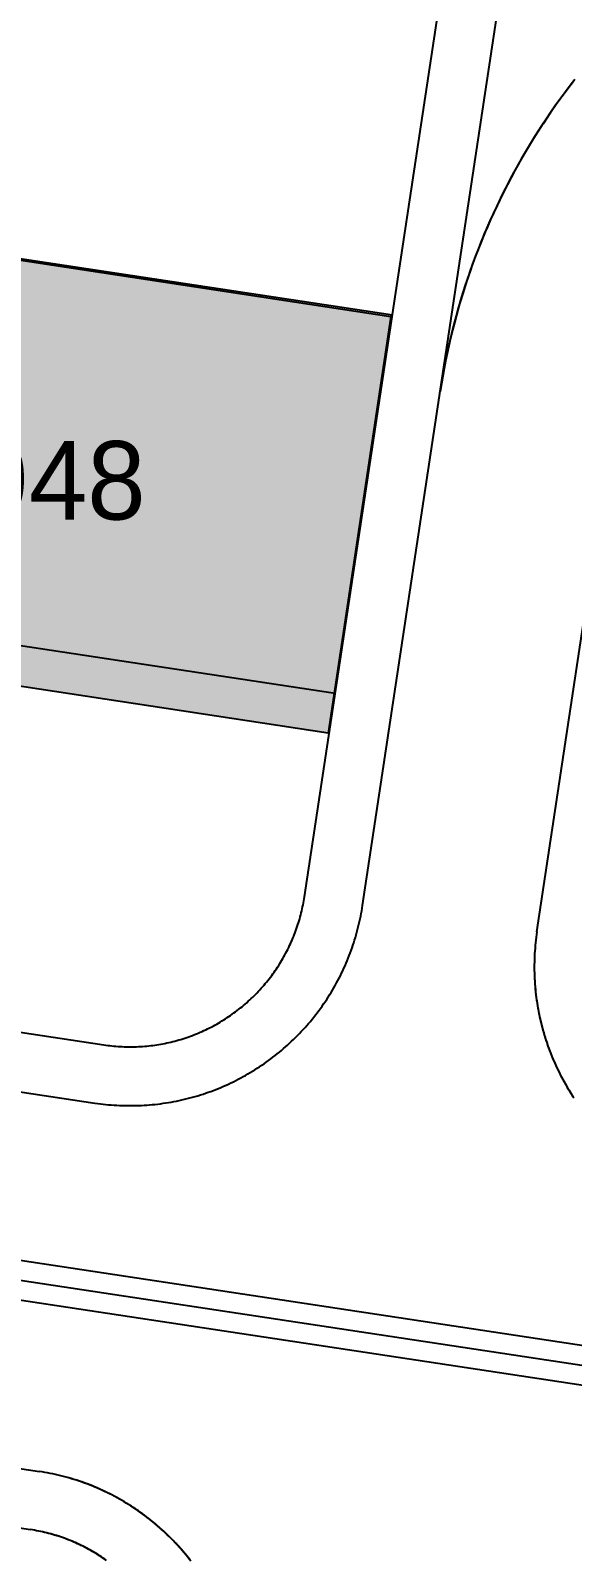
# Model space of a CAD drawing. Header units: metres. Extents: x 680594 to 684853, y 828874 to 830078.
# Drawn here: x 682113.2 to 682140.8, y 829680.5 to 829758.5 of the extents above; entities that cross this region are included whole.
import ezdxf
from ezdxf.enums import TextEntityAlignment as Align

# ---------------------------------------------------------------- set-up
doc = ezdxf.new("R2010")
doc.units = ezdxf.units.M
for name, color, linetype in [('PLOT_LINES', 7, 'Continuous'), ('PLOT_NUMBERS', 7, 'Continuous'), ('SELECTED_PLOTS', 3, 'Continuous')]:
    doc.layers.add(name, color=color, linetype=linetype)

msp = doc.modelspace()

# ---------------------------------------------------------------- hatches: boundary and pattern name
at = {"layer": 'SELECTED_PLOTS'}
h = msp.add_hatch(color=3, dxfattribs=at)
h.dxf.hatch_style = 1
h.paths.add_polyline_path([(682095.503, 829727.654), (682095.791, 829729.547), (682098, 829729.2), (682098.023, 829729.347), (682098.18, 829729.323), (682101.046, 829748.543), (682131.576, 829743.904), (682128.376, 829722.666)])

# ---------------------------------------------------------------- linework, layer by layer
at = {"layer": 'PLOT_LINES'}
for points in [[(682130.135, 829713.876), (682143.814, 829804.348)], [(682130.135, 829713.876), (682143.814, 829804.348)], [(682130.135, 829713.876), (682143.814, 829804.348)], [(682130.135, 829713.876), (682143.814, 829804.348)], [(682127.169, 829714.324), (682140.399, 829801.83)], [(682127.169, 829714.324), (682140.399, 829801.83)], [(682127.169, 829714.324), (682140.399, 829801.83)], [(682127.169, 829714.324), (682140.399, 829801.83)], [(681691.309, 829758.479), (682277.802, 829669.805)], [(681691.309, 829758.479), (682277.802, 829669.805)], [(681691.309, 829758.479), (682277.802, 829669.805)], [(681691.309, 829758.479), (682277.802, 829669.805)], [(682140.977, 829755.998), (682140.733, 829755.683), (682140.492, 829755.365), (682140.255, 829755.045), (682140.022, 829754.721), (682139.793, 829754.395), (682139.567, 829754.067), (682139.346, 829753.736), (682139.128, 829753.402), (682138.914, 829753.065), (682138.704, 829752.726), (682138.498, 829752.385), (682138.296, 829752.042), (682138.099, 829751.696), (682137.905, 829751.347), (682137.715, 829750.997), (682137.53, 829750.644), (682137.348, 829750.289), (682137.171, 829749.932), (682136.998, 829749.573), (682136.829, 829749.212), (682136.665, 829748.849), (682136.505, 829748.484), (682136.349, 829748.117), (682136.197, 829747.749), (682136.05, 829747.378), (682135.907, 829747.006), (682135.768, 829746.633), (682135.634, 829746.257), (682135.504, 829745.88), (682135.379, 829745.502), (682135.258, 829745.122), (682135.141, 829744.741), (682135.029, 829744.359), (682134.922, 829743.975), (682134.819, 829743.59), (682134.72, 829743.204), (682134.626, 829742.816), (682134.537, 829742.428), (682134.452, 829742.039), (682134.372, 829741.648), (682134.296, 829741.257), (682134.225, 829740.865), (682134.158, 829740.472), (682134.097, 829740.078)], [(682140.977, 829755.998), (682140.733, 829755.683), (682140.492, 829755.365), (682140.255, 829755.045), (682140.022, 829754.721), (682139.793, 829754.395), (682139.567, 829754.067), (682139.346, 829753.736), (682139.128, 829753.402), (682138.914, 829753.065), (682138.704, 829752.726), (682138.498, 829752.385), (682138.296, 829752.042), (682138.099, 829751.696), (682137.905, 829751.347), (682137.715, 829750.997), (682137.53, 829750.644), (682137.348, 829750.289), (682137.171, 829749.932), (682136.998, 829749.573), (682136.829, 829749.212), (682136.665, 829748.849), (682136.505, 829748.484), (682136.349, 829748.117), (682136.197, 829747.749), (682136.05, 829747.378), (682135.907, 829747.006), (682135.768, 829746.633), (682135.634, 829746.257), (682135.504, 829745.88), (682135.379, 829745.502), (682135.258, 829745.122), (682135.141, 829744.741), (682135.029, 829744.359), (682134.922, 829743.975), (682134.819, 829743.59), (682134.72, 829743.204), (682134.626, 829742.816), (682134.537, 829742.428), (682134.452, 829742.039), (682134.372, 829741.648), (682134.296, 829741.257), (682134.225, 829740.865), (682134.158, 829740.472), (682134.097, 829740.078)], [(682140.897, 829755.895), (682140.656, 829755.582), (682140.418, 829755.266), (682140.184, 829754.947), (682139.954, 829754.625), (682139.727, 829754.301), (682139.504, 829753.974), (682139.285, 829753.644), (682139.07, 829753.312), (682138.859, 829752.978), (682138.652, 829752.641), (682138.449, 829752.301), (682138.249, 829751.96), (682138.054, 829751.616), (682137.862, 829751.269), (682137.675, 829750.921), (682137.492, 829750.57), (682137.313, 829750.218), (682137.138, 829749.863), (682136.967, 829749.506), (682136.8, 829749.147), (682136.637, 829748.787), (682136.479, 829748.424), (682136.325, 829748.06), (682136.175, 829747.694), (682136.029, 829747.326), (682135.888, 829746.957), (682135.751, 829746.585), (682135.618, 829746.213), (682135.49, 829745.838), (682135.366, 829745.463), (682135.246, 829745.086), (682135.131, 829744.707), (682135.02, 829744.327), (682134.914, 829743.946), (682134.812, 829743.564), (682134.715, 829743.181), (682134.622, 829742.796), (682134.533, 829742.411), (682134.449, 829742.024), (682134.369, 829741.637), (682134.294, 829741.248), (682134.224, 829740.859), (682134.158, 829740.469), (682134.097, 829740.078)], [(682140.897, 829755.895), (682140.656, 829755.582), (682140.418, 829755.266), (682140.184, 829754.947), (682139.954, 829754.625), (682139.727, 829754.301), (682139.504, 829753.974), (682139.285, 829753.644), (682139.07, 829753.312), (682138.859, 829752.978), (682138.652, 829752.641), (682138.449, 829752.301), (682138.249, 829751.96), (682138.054, 829751.616), (682137.862, 829751.269), (682137.675, 829750.921), (682137.492, 829750.57), (682137.313, 829750.218), (682137.138, 829749.863), (682136.967, 829749.506), (682136.8, 829749.147), (682136.637, 829748.787), (682136.479, 829748.424), (682136.325, 829748.06), (682136.175, 829747.694), (682136.029, 829747.326), (682135.888, 829746.957), (682135.751, 829746.585), (682135.618, 829746.213), (682135.49, 829745.838), (682135.366, 829745.463), (682135.246, 829745.086), (682135.131, 829744.707), (682135.02, 829744.327), (682134.914, 829743.946), (682134.812, 829743.564), (682134.715, 829743.181), (682134.622, 829742.796), (682134.533, 829742.411), (682134.449, 829742.024), (682134.369, 829741.637), (682134.294, 829741.248), (682134.224, 829740.859), (682134.158, 829740.469), (682134.097, 829740.078)], [(682070.35, 829753.256), (682131.654, 829743.987)], [(682070.35, 829753.256), (682131.654, 829743.987)], [(682070.35, 829753.256), (682131.654, 829743.987)], [(682070.35, 829753.256), (682131.654, 829743.987)], [(682139.034, 829712.53), (682142.995, 829738.733)], [(682139.034, 829712.53), (682142.995, 829738.733)], [(682139.034, 829712.53), (682142.995, 829738.733)], [(682139.034, 829712.53), (682142.995, 829738.733)], [(682067.435, 829733.975), (682128.738, 829724.706)], [(682067.435, 829733.975), (682128.738, 829724.706)], [(682067.435, 829733.975), (682128.738, 829724.706)], [(682067.435, 829733.975), (682128.738, 829724.706)], [(682116.476, 829703.805), (682116.614, 829703.785), (682116.752, 829703.766), (682116.891, 829703.749), (682117.03, 829703.734), (682117.169, 829703.72), (682117.308, 829703.708), (682117.447, 829703.698), (682117.587, 829703.689), (682117.726, 829703.682), (682117.865, 829703.677), (682118.005, 829703.673), (682118.145, 829703.67), (682118.284, 829703.67), (682118.424, 829703.671), (682118.564, 829703.673), (682118.703, 829703.678), (682118.843, 829703.683), (682118.982, 829703.691), (682119.121, 829703.7), (682119.261, 829703.711), (682119.4, 829703.723), (682119.539, 829703.737), (682119.677, 829703.753), (682119.816, 829703.77), (682119.954, 829703.789), (682120.092, 829703.809), (682120.23, 829703.831), (682120.368, 829703.855), (682120.505, 829703.88), (682120.642, 829703.907), (682120.779, 829703.935), (682120.915, 829703.965), (682121.051, 829703.997), (682121.187, 829704.03), (682121.322, 829704.064), (682121.457, 829704.101), (682121.591, 829704.139), (682121.725, 829704.178), (682121.859, 829704.219), (682121.992, 829704.262), (682122.124, 829704.306), (682122.256, 829704.351), (682122.388, 829704.398), (682122.519, 829704.447), (682122.649, 829704.497), (682122.779, 829704.549), (682122.908, 829704.602), (682123.036, 829704.657), (682123.164, 829704.713), (682123.291, 829704.771), (682123.418, 829704.83), (682123.543, 829704.891), (682123.668, 829704.953), (682123.793, 829705.016), (682123.916, 829705.081), (682124.039, 829705.148), (682124.161, 829705.215), (682124.282, 829705.285), (682124.403, 829705.355), (682124.522, 829705.427), (682124.641, 829705.501), (682124.759, 829705.576), (682124.876, 829705.652), (682124.992, 829705.729), (682125.107, 829705.808), (682125.222, 829705.888), (682125.335, 829705.97), (682125.447, 829706.053), (682125.559, 829706.137), (682125.669, 829706.223), (682125.779, 829706.309), (682125.887, 829706.397), (682125.994, 829706.487), (682126.101, 829706.577), (682126.206, 829706.669), (682126.31, 829706.762), (682126.413, 829706.856), (682126.515, 829706.951), (682126.616, 829707.048), (682126.716, 829707.145), (682126.815, 829707.244), (682126.912, 829707.344), (682127.008, 829707.445), (682127.103, 829707.548), (682127.197, 829707.651), (682127.29, 829707.755), (682127.381, 829707.861), (682127.472, 829707.967), (682127.561, 829708.075), (682127.648, 829708.184), (682127.735, 829708.293), (682127.82, 829708.404), (682127.904, 829708.515), (682127.987, 829708.628), (682128.068, 829708.742), (682128.148, 829708.856), (682128.226, 829708.971), (682128.304, 829709.088), (682128.38, 829709.205), (682128.454, 829709.323), (682128.527, 829709.442), (682128.599, 829709.562), (682128.669, 829709.682), (682128.738, 829709.804), (682128.806, 829709.926), (682128.872, 829710.049), (682128.937, 829710.173), (682129, 829710.297), (682129.062, 829710.422), (682129.122, 829710.548), (682129.181, 829710.675), (682129.238, 829710.802), (682129.294, 829710.93), (682129.349, 829711.059), (682129.401, 829711.188), (682129.453, 829711.318), (682129.503, 829711.448), (682129.551, 829711.579), (682129.598, 829711.711), (682129.643, 829711.843), (682129.687, 829711.975), (682129.729, 829712.108), (682129.77, 829712.242), (682129.809, 829712.376), (682129.846, 829712.51), (682129.882, 829712.645), (682129.917, 829712.781), (682129.95, 829712.916), (682129.981, 829713.053), (682130.011, 829713.189), (682130.039, 829713.326), (682130.065, 829713.463), (682130.09, 829713.6), (682130.113, 829713.738), (682130.135, 829713.876)], [(682116.476, 829703.805), (682116.614, 829703.785), (682116.752, 829703.766), (682116.891, 829703.749), (682117.03, 829703.734), (682117.169, 829703.72), (682117.308, 829703.708), (682117.447, 829703.698), (682117.587, 829703.689), (682117.726, 829703.682), (682117.865, 829703.677), (682118.005, 829703.673), (682118.145, 829703.67), (682118.284, 829703.67), (682118.424, 829703.671), (682118.564, 829703.673), (682118.703, 829703.678), (682118.843, 829703.683), (682118.982, 829703.691), (682119.121, 829703.7), (682119.261, 829703.711), (682119.4, 829703.723), (682119.539, 829703.737), (682119.677, 829703.753), (682119.816, 829703.77), (682119.954, 829703.789), (682120.092, 829703.809), (682120.23, 829703.831), (682120.368, 829703.855), (682120.505, 829703.88), (682120.642, 829703.907), (682120.779, 829703.935), (682120.915, 829703.965), (682121.051, 829703.997), (682121.187, 829704.03), (682121.322, 829704.064), (682121.457, 829704.101), (682121.591, 829704.139), (682121.725, 829704.178), (682121.859, 829704.219), (682121.992, 829704.262), (682122.124, 829704.306), (682122.256, 829704.351), (682122.388, 829704.398), (682122.519, 829704.447), (682122.649, 829704.497), (682122.779, 829704.549), (682122.908, 829704.602), (682123.036, 829704.657), (682123.164, 829704.713), (682123.291, 829704.771), (682123.418, 829704.83), (682123.543, 829704.891), (682123.668, 829704.953), (682123.793, 829705.016), (682123.916, 829705.081), (682124.039, 829705.148), (682124.161, 829705.215), (682124.282, 829705.285), (682124.403, 829705.355), (682124.522, 829705.427), (682124.641, 829705.501), (682124.759, 829705.576), (682124.876, 829705.652), (682124.992, 829705.729), (682125.107, 829705.808), (682125.222, 829705.888), (682125.335, 829705.97), (682125.447, 829706.053), (682125.559, 829706.137), (682125.669, 829706.223), (682125.779, 829706.309), (682125.887, 829706.397), (682125.994, 829706.487), (682126.101, 829706.577), (682126.206, 829706.669), (682126.31, 829706.762), (682126.413, 829706.856), (682126.515, 829706.951), (682126.616, 829707.048), (682126.716, 829707.145), (682126.815, 829707.244), (682126.912, 829707.344), (682127.008, 829707.445), (682127.103, 829707.548), (682127.197, 829707.651), (682127.29, 829707.755), (682127.381, 829707.861), (682127.472, 829707.967), (682127.561, 829708.075), (682127.648, 829708.184), (682127.735, 829708.293), (682127.82, 829708.404), (682127.904, 829708.515), (682127.987, 829708.628), (682128.068, 829708.742), (682128.148, 829708.856), (682128.226, 829708.971), (682128.304, 829709.088), (682128.38, 829709.205), (682128.454, 829709.323), (682128.527, 829709.442), (682128.599, 829709.562), (682128.669, 829709.682), (682128.738, 829709.804), (682128.806, 829709.926), (682128.872, 829710.049), (682128.937, 829710.173), (682129, 829710.297), (682129.062, 829710.422), (682129.122, 829710.548), (682129.181, 829710.675), (682129.238, 829710.802), (682129.294, 829710.93), (682129.349, 829711.059), (682129.401, 829711.188), (682129.453, 829711.318), (682129.503, 829711.448), (682129.551, 829711.579), (682129.598, 829711.711), (682129.643, 829711.843), (682129.687, 829711.975), (682129.729, 829712.108), (682129.77, 829712.242), (682129.809, 829712.376), (682129.846, 829712.51), (682129.882, 829712.645), (682129.917, 829712.781), (682129.95, 829712.916), (682129.981, 829713.053), (682130.011, 829713.189), (682130.039, 829713.326), (682130.065, 829713.463), (682130.09, 829713.6), (682130.113, 829713.738), (682130.135, 829713.876)], [(682116.476, 829703.805), (682116.614, 829703.785), (682116.752, 829703.766), (682116.891, 829703.749), (682117.03, 829703.734), (682117.169, 829703.72), (682117.308, 829703.708), (682117.447, 829703.698), (682117.587, 829703.689), (682117.726, 829703.682), (682117.865, 829703.677), (682118.005, 829703.673), (682118.145, 829703.67), (682118.284, 829703.67), (682118.424, 829703.671), (682118.564, 829703.673), (682118.703, 829703.678), (682118.843, 829703.683), (682118.982, 829703.691), (682119.121, 829703.7), (682119.261, 829703.711), (682119.4, 829703.723), (682119.539, 829703.737), (682119.677, 829703.753), (682119.816, 829703.77), (682119.954, 829703.789), (682120.092, 829703.809), (682120.23, 829703.831), (682120.368, 829703.855), (682120.505, 829703.88), (682120.642, 829703.907), (682120.779, 829703.935), (682120.915, 829703.965), (682121.051, 829703.997), (682121.187, 829704.03), (682121.322, 829704.064), (682121.457, 829704.101), (682121.591, 829704.139), (682121.725, 829704.178), (682121.859, 829704.219), (682121.992, 829704.262), (682122.124, 829704.306), (682122.256, 829704.351), (682122.388, 829704.398), (682122.519, 829704.447), (682122.649, 829704.497), (682122.779, 829704.549), (682122.908, 829704.602), (682123.036, 829704.657), (682123.164, 829704.713), (682123.291, 829704.771), (682123.418, 829704.83), (682123.543, 829704.891), (682123.668, 829704.953), (682123.793, 829705.016), (682123.916, 829705.081), (682124.039, 829705.148), (682124.161, 829705.215), (682124.282, 829705.285), (682124.403, 829705.355), (682124.522, 829705.427), (682124.641, 829705.501), (682124.759, 829705.576), (682124.876, 829705.652), (682124.992, 829705.729), (682125.107, 829705.808), (682125.222, 829705.888), (682125.335, 829705.97), (682125.447, 829706.053), (682125.559, 829706.137), (682125.669, 829706.223), (682125.779, 829706.309), (682125.887, 829706.397), (682125.994, 829706.487), (682126.101, 829706.577), (682126.206, 829706.669), (682126.31, 829706.762), (682126.413, 829706.856), (682126.515, 829706.951), (682126.616, 829707.048), (682126.716, 829707.145), (682126.815, 829707.244), (682126.912, 829707.344), (682127.008, 829707.445), (682127.103, 829707.548), (682127.197, 829707.651), (682127.29, 829707.755), (682127.381, 829707.861), (682127.472, 829707.967), (682127.561, 829708.075), (682127.648, 829708.184), (682127.735, 829708.293), (682127.82, 829708.404), (682127.904, 829708.515), (682127.987, 829708.628), (682128.068, 829708.742), (682128.148, 829708.856), (682128.226, 829708.971), (682128.304, 829709.088), (682128.38, 829709.205), (682128.454, 829709.323), (682128.527, 829709.442), (682128.599, 829709.562), (682128.669, 829709.682), (682128.738, 829709.804), (682128.806, 829709.926), (682128.872, 829710.049), (682128.937, 829710.173), (682129, 829710.297), (682129.062, 829710.422), (682129.122, 829710.548), (682129.181, 829710.675), (682129.238, 829710.802), (682129.294, 829710.93), (682129.349, 829711.059), (682129.401, 829711.188), (682129.453, 829711.318), (682129.503, 829711.448), (682129.551, 829711.579), (682129.598, 829711.711), (682129.643, 829711.843), (682129.687, 829711.975), (682129.729, 829712.108), (682129.77, 829712.242), (682129.809, 829712.376), (682129.846, 829712.51), (682129.882, 829712.645), (682129.917, 829712.781), (682129.95, 829712.916), (682129.981, 829713.053), (682130.011, 829713.189), (682130.039, 829713.326), (682130.065, 829713.463), (682130.09, 829713.6), (682130.113, 829713.738), (682130.135, 829713.876)], [(682116.476, 829703.805), (682116.614, 829703.785), (682116.752, 829703.766), (682116.891, 829703.749), (682117.03, 829703.734), (682117.169, 829703.72), (682117.308, 829703.708), (682117.447, 829703.698), (682117.587, 829703.689), (682117.726, 829703.682), (682117.865, 829703.677), (682118.005, 829703.673), (682118.145, 829703.67), (682118.284, 829703.67), (682118.424, 829703.671), (682118.564, 829703.673), (682118.703, 829703.678), (682118.843, 829703.683), (682118.982, 829703.691), (682119.121, 829703.7), (682119.261, 829703.711), (682119.4, 829703.723), (682119.539, 829703.737), (682119.677, 829703.753), (682119.816, 829703.77), (682119.954, 829703.789), (682120.092, 829703.809), (682120.23, 829703.831), (682120.368, 829703.855), (682120.505, 829703.88), (682120.642, 829703.907), (682120.779, 829703.935), (682120.915, 829703.965), (682121.051, 829703.997), (682121.187, 829704.03), (682121.322, 829704.064), (682121.457, 829704.101), (682121.591, 829704.139), (682121.725, 829704.178), (682121.859, 829704.219), (682121.992, 829704.262), (682122.124, 829704.306), (682122.256, 829704.351), (682122.388, 829704.398), (682122.519, 829704.447), (682122.649, 829704.497), (682122.779, 829704.549), (682122.908, 829704.602), (682123.036, 829704.657), (682123.164, 829704.713), (682123.291, 829704.771), (682123.418, 829704.83), (682123.543, 829704.891), (682123.668, 829704.953), (682123.793, 829705.016), (682123.916, 829705.081), (682124.039, 829705.148), (682124.161, 829705.215), (682124.282, 829705.285), (682124.403, 829705.355), (682124.522, 829705.427), (682124.641, 829705.501), (682124.759, 829705.576), (682124.876, 829705.652), (682124.992, 829705.729), (682125.107, 829705.808), (682125.222, 829705.888), (682125.335, 829705.97), (682125.447, 829706.053), (682125.559, 829706.137), (682125.669, 829706.223), (682125.779, 829706.309), (682125.887, 829706.397), (682125.994, 829706.487), (682126.101, 829706.577), (682126.206, 829706.669), (682126.31, 829706.762), (682126.413, 829706.856), (682126.515, 829706.951), (682126.616, 829707.048), (682126.716, 829707.145), (682126.815, 829707.244), (682126.912, 829707.344), (682127.008, 829707.445), (682127.103, 829707.548), (682127.197, 829707.651), (682127.29, 829707.755), (682127.381, 829707.861), (682127.472, 829707.967), (682127.561, 829708.075), (682127.648, 829708.184), (682127.735, 829708.293), (682127.82, 829708.404), (682127.904, 829708.515), (682127.987, 829708.628), (682128.068, 829708.742), (682128.148, 829708.856), (682128.226, 829708.971), (682128.304, 829709.088), (682128.38, 829709.205), (682128.454, 829709.323), (682128.527, 829709.442), (682128.599, 829709.562), (682128.669, 829709.682), (682128.738, 829709.804), (682128.806, 829709.926), (682128.872, 829710.049), (682128.937, 829710.173), (682129, 829710.297), (682129.062, 829710.422), (682129.122, 829710.548), (682129.181, 829710.675), (682129.238, 829710.802), (682129.294, 829710.93), (682129.349, 829711.059), (682129.401, 829711.188), (682129.453, 829711.318), (682129.503, 829711.448), (682129.551, 829711.579), (682129.598, 829711.711), (682129.643, 829711.843), (682129.687, 829711.975), (682129.729, 829712.108), (682129.77, 829712.242), (682129.809, 829712.376), (682129.846, 829712.51), (682129.882, 829712.645), (682129.917, 829712.781), (682129.95, 829712.916), (682129.981, 829713.053), (682130.011, 829713.189), (682130.039, 829713.326), (682130.065, 829713.463), (682130.09, 829713.6), (682130.113, 829713.738), (682130.135, 829713.876)], [(682116.924, 829706.771), (682117.028, 829706.756), (682117.132, 829706.742), (682117.236, 829706.729), (682117.34, 829706.718), (682117.444, 829706.708), (682117.548, 829706.699), (682117.653, 829706.691), (682117.757, 829706.684), (682117.862, 829706.679), (682117.967, 829706.675), (682118.071, 829706.672), (682118.176, 829706.67), (682118.281, 829706.67), (682118.385, 829706.67), (682118.49, 829706.672), (682118.595, 829706.676), (682118.699, 829706.68), (682118.804, 829706.686), (682118.908, 829706.692), (682119.013, 829706.7), (682119.117, 829706.71), (682119.221, 829706.72), (682119.325, 829706.732), (682119.429, 829706.745), (682119.533, 829706.759), (682119.637, 829706.774), (682119.74, 829706.791), (682119.843, 829706.808), (682119.946, 829706.827), (682120.049, 829706.847), (682120.152, 829706.869), (682120.254, 829706.891), (682120.356, 829706.915), (682120.458, 829706.94), (682120.559, 829706.966), (682120.66, 829706.993), (682120.761, 829707.021), (682120.861, 829707.051), (682120.962, 829707.082), (682121.061, 829707.114), (682121.161, 829707.147), (682121.26, 829707.181), (682121.358, 829707.216), (682121.456, 829707.253), (682121.554, 829707.29), (682121.651, 829707.329), (682121.748, 829707.369), (682121.845, 829707.41), (682121.94, 829707.452), (682122.036, 829707.496), (682122.131, 829707.54), (682122.225, 829707.585), (682122.319, 829707.632), (682122.412, 829707.68), (682122.505, 829707.728), (682122.597, 829707.778), (682122.688, 829707.829), (682122.779, 829707.881), (682122.87, 829707.934), (682122.959, 829707.988), (682123.048, 829708.043), (682123.137, 829708.099), (682123.224, 829708.156), (682123.312, 829708.214), (682123.398, 829708.274), (682123.484, 829708.334), (682123.569, 829708.395), (682123.653, 829708.457), (682123.737, 829708.52), (682123.819, 829708.584), (682123.901, 829708.649), (682123.983, 829708.715), (682124.063, 829708.782), (682124.143, 829708.85), (682124.222, 829708.919), (682124.3, 829708.989), (682124.377, 829709.059), (682124.454, 829709.131), (682124.53, 829709.203), (682124.604, 829709.276), (682124.678, 829709.351), (682124.751, 829709.426), (682124.824, 829709.501), (682124.895, 829709.578), (682124.965, 829709.656), (682125.035, 829709.734), (682125.104, 829709.813), (682125.171, 829709.893), (682125.238, 829709.974), (682125.304, 829710.055), (682125.369, 829710.137), (682125.432, 829710.22), (682125.495, 829710.304), (682125.557, 829710.388), (682125.618, 829710.474), (682125.678, 829710.559), (682125.737, 829710.646), (682125.795, 829710.733), (682125.852, 829710.821), (682125.908, 829710.91), (682125.963, 829710.999), (682126.017, 829711.089), (682126.069, 829711.179), (682126.121, 829711.27), (682126.172, 829711.362), (682126.221, 829711.454), (682126.27, 829711.547), (682126.317, 829711.64), (682126.364, 829711.734), (682126.409, 829711.829), (682126.453, 829711.924), (682126.496, 829712.019), (682126.538, 829712.115), (682126.579, 829712.211), (682126.619, 829712.308), (682126.657, 829712.406), (682126.695, 829712.504), (682126.731, 829712.602), (682126.766, 829712.7), (682126.8, 829712.799), (682126.833, 829712.899), (682126.864, 829712.999), (682126.895, 829713.099), (682126.924, 829713.199), (682126.952, 829713.3), (682126.979, 829713.401), (682127.005, 829713.503), (682127.03, 829713.605), (682127.053, 829713.707), (682127.075, 829713.809), (682127.096, 829713.912), (682127.116, 829714.015), (682127.135, 829714.118), (682127.152, 829714.221), (682127.169, 829714.324)], [(682116.924, 829706.771), (682117.028, 829706.756), (682117.132, 829706.742), (682117.236, 829706.729), (682117.34, 829706.718), (682117.444, 829706.708), (682117.548, 829706.699), (682117.653, 829706.691), (682117.757, 829706.684), (682117.862, 829706.679), (682117.967, 829706.675), (682118.071, 829706.672), (682118.176, 829706.67), (682118.281, 829706.67), (682118.385, 829706.67), (682118.49, 829706.672), (682118.595, 829706.676), (682118.699, 829706.68), (682118.804, 829706.686), (682118.908, 829706.692), (682119.013, 829706.7), (682119.117, 829706.71), (682119.221, 829706.72), (682119.325, 829706.732), (682119.429, 829706.745), (682119.533, 829706.759), (682119.637, 829706.774), (682119.74, 829706.791), (682119.843, 829706.808), (682119.946, 829706.827), (682120.049, 829706.847), (682120.152, 829706.869), (682120.254, 829706.891), (682120.356, 829706.915), (682120.458, 829706.94), (682120.559, 829706.966), (682120.66, 829706.993), (682120.761, 829707.021), (682120.861, 829707.051), (682120.962, 829707.082), (682121.061, 829707.114), (682121.161, 829707.147), (682121.26, 829707.181), (682121.358, 829707.216), (682121.456, 829707.253), (682121.554, 829707.29), (682121.651, 829707.329), (682121.748, 829707.369), (682121.845, 829707.41), (682121.94, 829707.452), (682122.036, 829707.496), (682122.131, 829707.54), (682122.225, 829707.585), (682122.319, 829707.632), (682122.412, 829707.68), (682122.505, 829707.728), (682122.597, 829707.778), (682122.688, 829707.829), (682122.779, 829707.881), (682122.87, 829707.934), (682122.959, 829707.988), (682123.048, 829708.043), (682123.137, 829708.099), (682123.224, 829708.156), (682123.312, 829708.214), (682123.398, 829708.274), (682123.484, 829708.334), (682123.569, 829708.395), (682123.653, 829708.457), (682123.737, 829708.52), (682123.819, 829708.584), (682123.901, 829708.649), (682123.983, 829708.715), (682124.063, 829708.782), (682124.143, 829708.85), (682124.222, 829708.919), (682124.3, 829708.989), (682124.377, 829709.059), (682124.454, 829709.131), (682124.53, 829709.203), (682124.604, 829709.276), (682124.678, 829709.351), (682124.751, 829709.426), (682124.824, 829709.501), (682124.895, 829709.578), (682124.965, 829709.656), (682125.035, 829709.734), (682125.104, 829709.813), (682125.171, 829709.893), (682125.238, 829709.974), (682125.304, 829710.055), (682125.369, 829710.137), (682125.432, 829710.22), (682125.495, 829710.304), (682125.557, 829710.388), (682125.618, 829710.474), (682125.678, 829710.559), (682125.737, 829710.646), (682125.795, 829710.733), (682125.852, 829710.821), (682125.908, 829710.91), (682125.963, 829710.999), (682126.017, 829711.089), (682126.069, 829711.179), (682126.121, 829711.27), (682126.172, 829711.362), (682126.221, 829711.454), (682126.27, 829711.547), (682126.317, 829711.64), (682126.364, 829711.734), (682126.409, 829711.829), (682126.453, 829711.924), (682126.496, 829712.019), (682126.538, 829712.115), (682126.579, 829712.211), (682126.619, 829712.308), (682126.657, 829712.406), (682126.695, 829712.504), (682126.731, 829712.602), (682126.766, 829712.7), (682126.8, 829712.799), (682126.833, 829712.899), (682126.864, 829712.999), (682126.895, 829713.099), (682126.924, 829713.199), (682126.952, 829713.3), (682126.979, 829713.401), (682127.005, 829713.503), (682127.03, 829713.605), (682127.053, 829713.707), (682127.075, 829713.809), (682127.096, 829713.912), (682127.116, 829714.015), (682127.135, 829714.118), (682127.152, 829714.221), (682127.169, 829714.324)], [(682116.924, 829706.771), (682117.028, 829706.756), (682117.132, 829706.742), (682117.236, 829706.729), (682117.34, 829706.718), (682117.444, 829706.708), (682117.548, 829706.699), (682117.653, 829706.691), (682117.757, 829706.684), (682117.862, 829706.679), (682117.967, 829706.675), (682118.071, 829706.672), (682118.176, 829706.67), (682118.281, 829706.67), (682118.385, 829706.67), (682118.49, 829706.672), (682118.595, 829706.676), (682118.699, 829706.68), (682118.804, 829706.686), (682118.908, 829706.692), (682119.013, 829706.7), (682119.117, 829706.71), (682119.221, 829706.72), (682119.325, 829706.732), (682119.429, 829706.745), (682119.533, 829706.759), (682119.637, 829706.774), (682119.74, 829706.791), (682119.843, 829706.808), (682119.946, 829706.827), (682120.049, 829706.847), (682120.152, 829706.869), (682120.254, 829706.891), (682120.356, 829706.915), (682120.458, 829706.94), (682120.559, 829706.966), (682120.66, 829706.993), (682120.761, 829707.021), (682120.861, 829707.051), (682120.962, 829707.082), (682121.061, 829707.114), (682121.161, 829707.147), (682121.26, 829707.181), (682121.358, 829707.216), (682121.456, 829707.253), (682121.554, 829707.29), (682121.651, 829707.329), (682121.748, 829707.369), (682121.845, 829707.41), (682121.94, 829707.452), (682122.036, 829707.496), (682122.131, 829707.54), (682122.225, 829707.585), (682122.319, 829707.632), (682122.412, 829707.68), (682122.505, 829707.728), (682122.597, 829707.778), (682122.688, 829707.829), (682122.779, 829707.881), (682122.87, 829707.934), (682122.959, 829707.988), (682123.048, 829708.043), (682123.137, 829708.099), (682123.224, 829708.156), (682123.312, 829708.214), (682123.398, 829708.274), (682123.484, 829708.334), (682123.569, 829708.395), (682123.653, 829708.457), (682123.737, 829708.52), (682123.819, 829708.584), (682123.901, 829708.649), (682123.983, 829708.715), (682124.063, 829708.782), (682124.143, 829708.85), (682124.222, 829708.919), (682124.3, 829708.989), (682124.377, 829709.059), (682124.454, 829709.131), (682124.53, 829709.203), (682124.604, 829709.276), (682124.678, 829709.351), (682124.751, 829709.426), (682124.824, 829709.501), (682124.895, 829709.578), (682124.965, 829709.656), (682125.035, 829709.734), (682125.104, 829709.813), (682125.171, 829709.893), (682125.238, 829709.974), (682125.304, 829710.055), (682125.369, 829710.137), (682125.432, 829710.22), (682125.495, 829710.304), (682125.557, 829710.388), (682125.618, 829710.474), (682125.678, 829710.559), (682125.737, 829710.646), (682125.795, 829710.733), (682125.852, 829710.821), (682125.908, 829710.91), (682125.963, 829710.999), (682126.017, 829711.089), (682126.069, 829711.179), (682126.121, 829711.27), (682126.172, 829711.362), (682126.221, 829711.454), (682126.27, 829711.547), (682126.317, 829711.64), (682126.364, 829711.734), (682126.409, 829711.829), (682126.453, 829711.924), (682126.496, 829712.019), (682126.538, 829712.115), (682126.579, 829712.211), (682126.619, 829712.308), (682126.657, 829712.406), (682126.695, 829712.504), (682126.731, 829712.602), (682126.766, 829712.7), (682126.8, 829712.799), (682126.833, 829712.899), (682126.864, 829712.999), (682126.895, 829713.099), (682126.924, 829713.199), (682126.952, 829713.3), (682126.979, 829713.401), (682127.005, 829713.503), (682127.03, 829713.605), (682127.053, 829713.707), (682127.075, 829713.809), (682127.096, 829713.912), (682127.116, 829714.015), (682127.135, 829714.118), (682127.152, 829714.221), (682127.169, 829714.324)], [(682116.924, 829706.771), (682117.028, 829706.756), (682117.132, 829706.742), (682117.236, 829706.729), (682117.34, 829706.718), (682117.444, 829706.708), (682117.548, 829706.699), (682117.653, 829706.691), (682117.757, 829706.684), (682117.862, 829706.679), (682117.967, 829706.675), (682118.071, 829706.672), (682118.176, 829706.67), (682118.281, 829706.67), (682118.385, 829706.67), (682118.49, 829706.672), (682118.595, 829706.676), (682118.699, 829706.68), (682118.804, 829706.686), (682118.908, 829706.692), (682119.013, 829706.7), (682119.117, 829706.71), (682119.221, 829706.72), (682119.325, 829706.732), (682119.429, 829706.745), (682119.533, 829706.759), (682119.637, 829706.774), (682119.74, 829706.791), (682119.843, 829706.808), (682119.946, 829706.827), (682120.049, 829706.847), (682120.152, 829706.869), (682120.254, 829706.891), (682120.356, 829706.915), (682120.458, 829706.94), (682120.559, 829706.966), (682120.66, 829706.993), (682120.761, 829707.021), (682120.861, 829707.051), (682120.962, 829707.082), (682121.061, 829707.114), (682121.161, 829707.147), (682121.26, 829707.181), (682121.358, 829707.216), (682121.456, 829707.253), (682121.554, 829707.29), (682121.651, 829707.329), (682121.748, 829707.369), (682121.845, 829707.41), (682121.94, 829707.452), (682122.036, 829707.496), (682122.131, 829707.54), (682122.225, 829707.585), (682122.319, 829707.632), (682122.412, 829707.68), (682122.505, 829707.728), (682122.597, 829707.778), (682122.688, 829707.829), (682122.779, 829707.881), (682122.87, 829707.934), (682122.959, 829707.988), (682123.048, 829708.043), (682123.137, 829708.099), (682123.224, 829708.156), (682123.312, 829708.214), (682123.398, 829708.274), (682123.484, 829708.334), (682123.569, 829708.395), (682123.653, 829708.457), (682123.737, 829708.52), (682123.819, 829708.584), (682123.901, 829708.649), (682123.983, 829708.715), (682124.063, 829708.782), (682124.143, 829708.85), (682124.222, 829708.919), (682124.3, 829708.989), (682124.377, 829709.059), (682124.454, 829709.131), (682124.53, 829709.203), (682124.604, 829709.276), (682124.678, 829709.351), (682124.751, 829709.426), (682124.824, 829709.501), (682124.895, 829709.578), (682124.965, 829709.656), (682125.035, 829709.734), (682125.104, 829709.813), (682125.171, 829709.893), (682125.238, 829709.974), (682125.304, 829710.055), (682125.369, 829710.137), (682125.432, 829710.22), (682125.495, 829710.304), (682125.557, 829710.388), (682125.618, 829710.474), (682125.678, 829710.559), (682125.737, 829710.646), (682125.795, 829710.733), (682125.852, 829710.821), (682125.908, 829710.91), (682125.963, 829710.999), (682126.017, 829711.089), (682126.069, 829711.179), (682126.121, 829711.27), (682126.172, 829711.362), (682126.221, 829711.454), (682126.27, 829711.547), (682126.317, 829711.64), (682126.364, 829711.734), (682126.409, 829711.829), (682126.453, 829711.924), (682126.496, 829712.019), (682126.538, 829712.115), (682126.579, 829712.211), (682126.619, 829712.308), (682126.657, 829712.406), (682126.695, 829712.504), (682126.731, 829712.602), (682126.766, 829712.7), (682126.8, 829712.799), (682126.833, 829712.899), (682126.864, 829712.999), (682126.895, 829713.099), (682126.924, 829713.199), (682126.952, 829713.3), (682126.979, 829713.401), (682127.005, 829713.503), (682127.03, 829713.605), (682127.053, 829713.707), (682127.075, 829713.809), (682127.096, 829713.912), (682127.116, 829714.015), (682127.135, 829714.118), (682127.152, 829714.221), (682127.169, 829714.324)], [(682073.419, 829713.349), (682116.924, 829706.771)], [(682073.419, 829713.349), (682116.924, 829706.771)], [(682073.419, 829713.349), (682116.924, 829706.771)], [(682073.419, 829713.349), (682116.924, 829706.771)], [(682139.034, 829712.53), (682139.014, 829712.392), (682138.995, 829712.254), (682138.978, 829712.115), (682138.963, 829711.976), (682138.95, 829711.837), (682138.938, 829711.698), (682138.927, 829711.559), (682138.918, 829711.42), (682138.911, 829711.28), (682138.906, 829711.141), (682138.902, 829711.001), (682138.9, 829710.862), (682138.899, 829710.722), (682138.9, 829710.582), (682138.903, 829710.443), (682138.907, 829710.303), (682138.913, 829710.164), (682138.92, 829710.024), (682138.929, 829709.885), (682138.94, 829709.746), (682138.952, 829709.607), (682138.966, 829709.468), (682138.982, 829709.329), (682138.999, 829709.19), (682139.018, 829709.052), (682139.038, 829708.914), (682139.06, 829708.776), (682139.084, 829708.638), (682139.109, 829708.501), (682139.136, 829708.364), (682139.164, 829708.227), (682139.194, 829708.091), (682139.226, 829707.955), (682139.259, 829707.819), (682139.294, 829707.684), (682139.33, 829707.549), (682139.368, 829707.415), (682139.407, 829707.281), (682139.448, 829707.147), (682139.491, 829707.014), (682139.535, 829706.882), (682139.58, 829706.75), (682139.628, 829706.619), (682139.676, 829706.488), (682139.727, 829706.357), (682139.778, 829706.228), (682139.831, 829706.099), (682139.886, 829705.97), (682139.942, 829705.842), (682140, 829705.715), (682140.059, 829705.589), (682140.12, 829705.463), (682140.182, 829705.338), (682140.245, 829705.214), (682140.31, 829705.09), (682140.377, 829704.967), (682140.445, 829704.845), (682140.514, 829704.724), (682140.585, 829704.603), (682140.657, 829704.484), (682140.73, 829704.365), (682140.805, 829704.247), (682140.881, 829704.13)], [(682139.034, 829712.53), (682139.014, 829712.392), (682138.995, 829712.254), (682138.978, 829712.115), (682138.963, 829711.976), (682138.95, 829711.837), (682138.938, 829711.698), (682138.927, 829711.559), (682138.918, 829711.42), (682138.911, 829711.28), (682138.906, 829711.141), (682138.902, 829711.001), (682138.9, 829710.862), (682138.899, 829710.722), (682138.9, 829710.582), (682138.903, 829710.443), (682138.907, 829710.303), (682138.913, 829710.164), (682138.92, 829710.024), (682138.929, 829709.885), (682138.94, 829709.746), (682138.952, 829709.607), (682138.966, 829709.468), (682138.982, 829709.329), (682138.999, 829709.19), (682139.018, 829709.052), (682139.038, 829708.914), (682139.06, 829708.776), (682139.084, 829708.638), (682139.109, 829708.501), (682139.136, 829708.364), (682139.164, 829708.227), (682139.194, 829708.091), (682139.226, 829707.955), (682139.259, 829707.819), (682139.294, 829707.684), (682139.33, 829707.549), (682139.368, 829707.415), (682139.407, 829707.281), (682139.448, 829707.147), (682139.491, 829707.014), (682139.535, 829706.882), (682139.58, 829706.75), (682139.628, 829706.619), (682139.676, 829706.488), (682139.727, 829706.357), (682139.778, 829706.228), (682139.831, 829706.099), (682139.886, 829705.97), (682139.942, 829705.842), (682140, 829705.715), (682140.059, 829705.589), (682140.12, 829705.463), (682140.182, 829705.338), (682140.245, 829705.214), (682140.31, 829705.09), (682140.377, 829704.967), (682140.445, 829704.845), (682140.514, 829704.724), (682140.585, 829704.603), (682140.657, 829704.484), (682140.73, 829704.365), (682140.805, 829704.247), (682140.881, 829704.13)], [(682139.034, 829712.53), (682139.014, 829712.391), (682138.995, 829712.252), (682138.978, 829712.112), (682138.963, 829711.972), (682138.949, 829711.832), (682138.937, 829711.692), (682138.927, 829711.552), (682138.918, 829711.411), (682138.911, 829711.271), (682138.905, 829711.13), (682138.902, 829710.99), (682138.9, 829710.849), (682138.899, 829710.708), (682138.9, 829710.568), (682138.903, 829710.427), (682138.907, 829710.287), (682138.914, 829710.146), (682138.921, 829710.006), (682138.931, 829709.865), (682138.942, 829709.725), (682138.954, 829709.585), (682138.969, 829709.445), (682138.985, 829709.305), (682139.002, 829709.166), (682139.021, 829709.026), (682139.042, 829708.887), (682139.065, 829708.748), (682139.089, 829708.61), (682139.115, 829708.471), (682139.142, 829708.333), (682139.171, 829708.196), (682139.202, 829708.058), (682139.234, 829707.922), (682139.268, 829707.785), (682139.303, 829707.649), (682139.34, 829707.513), (682139.379, 829707.378), (682139.419, 829707.243), (682139.46, 829707.109), (682139.504, 829706.975), (682139.549, 829706.842), (682139.595, 829706.709), (682139.643, 829706.577), (682139.693, 829706.445), (682139.744, 829706.314), (682139.796, 829706.183), (682139.85, 829706.054), (682139.906, 829705.924), (682139.963, 829705.796), (682140.022, 829705.668), (682140.082, 829705.541), (682140.144, 829705.414), (682140.207, 829705.289), (682140.271, 829705.164), (682140.338, 829705.04), (682140.405, 829704.916), (682140.474, 829704.793), (682140.544, 829704.672), (682140.616, 829704.551), (682140.689, 829704.431), (682140.764, 829704.311), (682140.84, 829704.193), (682140.917, 829704.076)], [(682139.034, 829712.53), (682139.014, 829712.391), (682138.995, 829712.252), (682138.978, 829712.112), (682138.963, 829711.972), (682138.949, 829711.832), (682138.937, 829711.692), (682138.927, 829711.552), (682138.918, 829711.411), (682138.911, 829711.271), (682138.905, 829711.13), (682138.902, 829710.99), (682138.9, 829710.849), (682138.899, 829710.708), (682138.9, 829710.568), (682138.903, 829710.427), (682138.907, 829710.287), (682138.914, 829710.146), (682138.921, 829710.006), (682138.931, 829709.865), (682138.942, 829709.725), (682138.954, 829709.585), (682138.969, 829709.445), (682138.985, 829709.305), (682139.002, 829709.166), (682139.021, 829709.026), (682139.042, 829708.887), (682139.065, 829708.748), (682139.089, 829708.61), (682139.115, 829708.471), (682139.142, 829708.333), (682139.171, 829708.196), (682139.202, 829708.058), (682139.234, 829707.922), (682139.268, 829707.785), (682139.303, 829707.649), (682139.34, 829707.513), (682139.379, 829707.378), (682139.419, 829707.243), (682139.46, 829707.109), (682139.504, 829706.975), (682139.549, 829706.842), (682139.595, 829706.709), (682139.643, 829706.577), (682139.693, 829706.445), (682139.744, 829706.314), (682139.796, 829706.183), (682139.85, 829706.054), (682139.906, 829705.924), (682139.963, 829705.796), (682140.022, 829705.668), (682140.082, 829705.541), (682140.144, 829705.414), (682140.207, 829705.289), (682140.271, 829705.164), (682140.338, 829705.04), (682140.405, 829704.916), (682140.474, 829704.793), (682140.544, 829704.672), (682140.616, 829704.551), (682140.689, 829704.431), (682140.764, 829704.311), (682140.84, 829704.193), (682140.917, 829704.076)], [(682072.97, 829710.382), (682116.476, 829703.805)], [(682072.97, 829710.382), (682116.476, 829703.805)], [(682072.97, 829710.382), (682116.476, 829703.805)], [(682072.97, 829710.382), (682116.476, 829703.805)], [(682059.834, 829703.772), (682277.955, 829670.793)], [(682059.834, 829703.772), (682277.955, 829670.793)], [(682059.536, 829701.794), (682277.649, 829668.817)], [(682059.536, 829701.794), (682277.649, 829668.817)], [(682070.13, 829691.596), (682113.636, 829685.018)], [(682070.13, 829691.596), (682113.636, 829685.018)], [(682070.13, 829691.596), (682113.636, 829685.018)], [(682070.13, 829691.596), (682113.636, 829685.018)], [(682069.681, 829688.63), (682113.187, 829682.052)], [(682069.681, 829688.63), (682113.187, 829682.052)], [(682069.681, 829688.63), (682113.187, 829682.052)], [(682069.681, 829688.63), (682113.187, 829682.052)], [(682121.374, 829680.442), (682121.289, 829680.552), (682121.202, 829680.662), (682121.114, 829680.77), (682121.025, 829680.877), (682120.934, 829680.984), (682120.843, 829681.089), (682120.75, 829681.193), (682120.655, 829681.296), (682120.56, 829681.398), (682120.464, 829681.499), (682120.366, 829681.599), (682120.267, 829681.698), (682120.167, 829681.795), (682120.066, 829681.891), (682119.964, 829681.986), (682119.86, 829682.08), (682119.756, 829682.173), (682119.65, 829682.265), (682119.544, 829682.355), (682119.436, 829682.444), (682119.328, 829682.532), (682119.218, 829682.618), (682119.107, 829682.703), (682118.996, 829682.787), (682118.883, 829682.87), (682118.77, 829682.951), (682118.655, 829683.031), (682118.54, 829683.109), (682118.424, 829683.187), (682118.306, 829683.263), (682118.188, 829683.337), (682118.069, 829683.41), (682117.95, 829683.482), (682117.829, 829683.552), (682117.708, 829683.621), (682117.585, 829683.689), (682117.462, 829683.755), (682117.339, 829683.82), (682117.214, 829683.883), (682117.089, 829683.945), (682116.963, 829684.005), (682116.836, 829684.064), (682116.709, 829684.121), (682116.581, 829684.177), (682116.453, 829684.232), (682116.323, 829684.285), (682116.194, 829684.336), (682116.063, 829684.386), (682115.932, 829684.434), (682115.801, 829684.481), (682115.669, 829684.526), (682115.536, 829684.57), (682115.403, 829684.612), (682115.269, 829684.653), (682115.135, 829684.692), (682115.001, 829684.73), (682114.866, 829684.766), (682114.731, 829684.8), (682114.595, 829684.833), (682114.459, 829684.864), (682114.322, 829684.894), (682114.186, 829684.922), (682114.049, 829684.948), (682113.911, 829684.973), (682113.773, 829684.996), (682113.636, 829685.018)], [(682121.374, 829680.442), (682121.289, 829680.552), (682121.202, 829680.662), (682121.114, 829680.77), (682121.025, 829680.877), (682120.934, 829680.984), (682120.843, 829681.089), (682120.75, 829681.193), (682120.655, 829681.296), (682120.56, 829681.398), (682120.464, 829681.499), (682120.366, 829681.599), (682120.267, 829681.698), (682120.167, 829681.795), (682120.066, 829681.891), (682119.964, 829681.986), (682119.86, 829682.08), (682119.756, 829682.173), (682119.65, 829682.265), (682119.544, 829682.355), (682119.436, 829682.444), (682119.328, 829682.532), (682119.218, 829682.618), (682119.107, 829682.703), (682118.996, 829682.787), (682118.883, 829682.87), (682118.77, 829682.951), (682118.655, 829683.031), (682118.54, 829683.109), (682118.424, 829683.187), (682118.306, 829683.263), (682118.188, 829683.337), (682118.069, 829683.41), (682117.95, 829683.482), (682117.829, 829683.552), (682117.708, 829683.621), (682117.585, 829683.689), (682117.462, 829683.755), (682117.339, 829683.82), (682117.214, 829683.883), (682117.089, 829683.945), (682116.963, 829684.005), (682116.836, 829684.064), (682116.709, 829684.121), (682116.581, 829684.177), (682116.453, 829684.232), (682116.323, 829684.285), (682116.194, 829684.336), (682116.063, 829684.386), (682115.932, 829684.434), (682115.801, 829684.481), (682115.669, 829684.526), (682115.536, 829684.57), (682115.403, 829684.612), (682115.269, 829684.653), (682115.135, 829684.692), (682115.001, 829684.73), (682114.866, 829684.766), (682114.731, 829684.8), (682114.595, 829684.833), (682114.459, 829684.864), (682114.322, 829684.894), (682114.186, 829684.922), (682114.049, 829684.948), (682113.911, 829684.973), (682113.773, 829684.996), (682113.636, 829685.018)], [(682121.33, 829680.499), (682121.244, 829680.61), (682121.156, 829680.719), (682121.066, 829680.828), (682120.976, 829680.936), (682120.884, 829681.042), (682120.791, 829681.148), (682120.696, 829681.252), (682120.601, 829681.355), (682120.504, 829681.457), (682120.406, 829681.558), (682120.307, 829681.658), (682120.207, 829681.757), (682120.105, 829681.854), (682120.003, 829681.95), (682119.899, 829682.045), (682119.794, 829682.139), (682119.688, 829682.232), (682119.581, 829682.323), (682119.473, 829682.413), (682119.364, 829682.502), (682119.254, 829682.59), (682119.143, 829682.676), (682119.031, 829682.761), (682118.918, 829682.845), (682118.804, 829682.927), (682118.689, 829683.008), (682118.573, 829683.087), (682118.456, 829683.166), (682118.338, 829683.242), (682118.219, 829683.318), (682118.1, 829683.392), (682117.979, 829683.465), (682117.858, 829683.536), (682117.736, 829683.606), (682117.613, 829683.674), (682117.489, 829683.741), (682117.365, 829683.806), (682117.239, 829683.87), (682117.113, 829683.933), (682116.987, 829683.994), (682116.859, 829684.054), (682116.731, 829684.112), (682116.602, 829684.168), (682116.473, 829684.223), (682116.343, 829684.277), (682116.212, 829684.329), (682116.081, 829684.379), (682115.949, 829684.428), (682115.816, 829684.476), (682115.683, 829684.521), (682115.55, 829684.566), (682115.416, 829684.608), (682115.281, 829684.649), (682115.146, 829684.689), (682115.011, 829684.727), (682114.875, 829684.763), (682114.739, 829684.798), (682114.602, 829684.831), (682114.465, 829684.863), (682114.327, 829684.893), (682114.19, 829684.921), (682114.052, 829684.948), (682113.913, 829684.973), (682113.774, 829684.996), (682113.636, 829685.018)], [(682121.33, 829680.499), (682121.244, 829680.61), (682121.156, 829680.719), (682121.066, 829680.828), (682120.976, 829680.936), (682120.884, 829681.042), (682120.791, 829681.148), (682120.696, 829681.252), (682120.601, 829681.355), (682120.504, 829681.457), (682120.406, 829681.558), (682120.307, 829681.658), (682120.207, 829681.757), (682120.105, 829681.854), (682120.003, 829681.95), (682119.899, 829682.045), (682119.794, 829682.139), (682119.688, 829682.232), (682119.581, 829682.323), (682119.473, 829682.413), (682119.364, 829682.502), (682119.254, 829682.59), (682119.143, 829682.676), (682119.031, 829682.761), (682118.918, 829682.845), (682118.804, 829682.927), (682118.689, 829683.008), (682118.573, 829683.087), (682118.456, 829683.166), (682118.338, 829683.242), (682118.219, 829683.318), (682118.1, 829683.392), (682117.979, 829683.465), (682117.858, 829683.536), (682117.736, 829683.606), (682117.613, 829683.674), (682117.489, 829683.741), (682117.365, 829683.806), (682117.239, 829683.87), (682117.113, 829683.933), (682116.987, 829683.994), (682116.859, 829684.054), (682116.731, 829684.112), (682116.602, 829684.168), (682116.473, 829684.223), (682116.343, 829684.277), (682116.212, 829684.329), (682116.081, 829684.379), (682115.949, 829684.428), (682115.816, 829684.476), (682115.683, 829684.521), (682115.55, 829684.566), (682115.416, 829684.608), (682115.281, 829684.649), (682115.146, 829684.689), (682115.011, 829684.727), (682114.875, 829684.763), (682114.739, 829684.798), (682114.602, 829684.831), (682114.465, 829684.863), (682114.327, 829684.893), (682114.19, 829684.921), (682114.052, 829684.948), (682113.913, 829684.973), (682113.774, 829684.996), (682113.636, 829685.018)], [(682117.038, 829680.501), (682116.952, 829680.561), (682116.865, 829680.62), (682116.778, 829680.678), (682116.69, 829680.735), (682116.602, 829680.791), (682116.512, 829680.846), (682116.423, 829680.9), (682116.332, 829680.953), (682116.241, 829681.004), (682116.149, 829681.055), (682116.057, 829681.105), (682115.964, 829681.153), (682115.871, 829681.201), (682115.777, 829681.247), (682115.683, 829681.292), (682115.588, 829681.336), (682115.492, 829681.379), (682115.396, 829681.421), (682115.3, 829681.462), (682115.203, 829681.502), (682115.106, 829681.54), (682115.008, 829681.578), (682114.91, 829681.614), (682114.811, 829681.649), (682114.712, 829681.683), (682114.612, 829681.716), (682114.513, 829681.747), (682114.412, 829681.778), (682114.312, 829681.807), (682114.211, 829681.835), (682114.11, 829681.862), (682114.008, 829681.888), (682113.907, 829681.913), (682113.805, 829681.936), (682113.702, 829681.959), (682113.6, 829681.98), (682113.497, 829681.999), (682113.394, 829682.018), (682113.29, 829682.036), (682113.187, 829682.052)], [(682117.038, 829680.501), (682116.952, 829680.561), (682116.865, 829680.62), (682116.778, 829680.678), (682116.69, 829680.735), (682116.602, 829680.791), (682116.512, 829680.846), (682116.423, 829680.9), (682116.332, 829680.953), (682116.241, 829681.004), (682116.149, 829681.055), (682116.057, 829681.105), (682115.964, 829681.153), (682115.871, 829681.201), (682115.777, 829681.247), (682115.683, 829681.292), (682115.588, 829681.336), (682115.492, 829681.379), (682115.396, 829681.421), (682115.3, 829681.462), (682115.203, 829681.502), (682115.106, 829681.54), (682115.008, 829681.578), (682114.91, 829681.614), (682114.811, 829681.649), (682114.712, 829681.683), (682114.612, 829681.716), (682114.513, 829681.747), (682114.412, 829681.778), (682114.312, 829681.807), (682114.211, 829681.835), (682114.11, 829681.862), (682114.008, 829681.888), (682113.907, 829681.913), (682113.805, 829681.936), (682113.702, 829681.959), (682113.6, 829681.98), (682113.497, 829681.999), (682113.394, 829682.018), (682113.29, 829682.036), (682113.187, 829682.052)], [(682117.063, 829680.483), (682116.977, 829680.544), (682116.89, 829680.604), (682116.802, 829680.662), (682116.714, 829680.72), (682116.625, 829680.777), (682116.535, 829680.832), (682116.445, 829680.887), (682116.354, 829680.94), (682116.262, 829680.992), (682116.17, 829681.044), (682116.077, 829681.094), (682115.984, 829681.143), (682115.89, 829681.191), (682115.795, 829681.238), (682115.7, 829681.284), (682115.605, 829681.328), (682115.509, 829681.372), (682115.412, 829681.414), (682115.315, 829681.456), (682115.217, 829681.496), (682115.119, 829681.535), (682115.021, 829681.573), (682114.922, 829681.609), (682114.823, 829681.645), (682114.723, 829681.679), (682114.623, 829681.712), (682114.522, 829681.744), (682114.421, 829681.775), (682114.32, 829681.805), (682114.219, 829681.833), (682114.117, 829681.861), (682114.014, 829681.887), (682113.912, 829681.912), (682113.809, 829681.935), (682113.706, 829681.958), (682113.603, 829681.979), (682113.499, 829681.999), (682113.395, 829682.018), (682113.291, 829682.035), (682113.187, 829682.052)], [(682117.063, 829680.483), (682116.977, 829680.544), (682116.89, 829680.604), (682116.802, 829680.662), (682116.714, 829680.72), (682116.625, 829680.777), (682116.535, 829680.832), (682116.445, 829680.887), (682116.354, 829680.94), (682116.262, 829680.992), (682116.17, 829681.044), (682116.077, 829681.094), (682115.984, 829681.143), (682115.89, 829681.191), (682115.795, 829681.238), (682115.7, 829681.284), (682115.605, 829681.328), (682115.509, 829681.372), (682115.412, 829681.414), (682115.315, 829681.456), (682115.217, 829681.496), (682115.119, 829681.535), (682115.021, 829681.573), (682114.922, 829681.609), (682114.823, 829681.645), (682114.723, 829681.679), (682114.623, 829681.712), (682114.522, 829681.744), (682114.421, 829681.775), (682114.32, 829681.805), (682114.219, 829681.833), (682114.117, 829681.861), (682114.014, 829681.887), (682113.912, 829681.912), (682113.809, 829681.935), (682113.706, 829681.958), (682113.603, 829681.979), (682113.499, 829681.999), (682113.395, 829682.018), (682113.291, 829682.035), (682113.187, 829682.052)]]:
    msp.add_lwpolyline(points, dxfattribs=at)
at = {"layer": 'SELECTED_PLOTS', "color": 7}
msp.add_lwpolyline([(682095.503, 829727.654), (682095.791, 829729.547), (682098, 829729.2), (682098.023, 829729.347), (682098.18, 829729.323), (682101.046, 829748.543), (682131.576, 829743.904), (682128.376, 829722.666)], close=True, dxfattribs=at)

# ---------------------------------------------------------------- texts
at = {"layer": 'PLOT_NUMBERS', "color": 7}
msp.add_text('948', height=4, dxfattribs=at).set_placement((682114.595, 829735.554), align=Align.MIDDLE_CENTER)

doc.saveas('drawing.dxf')
